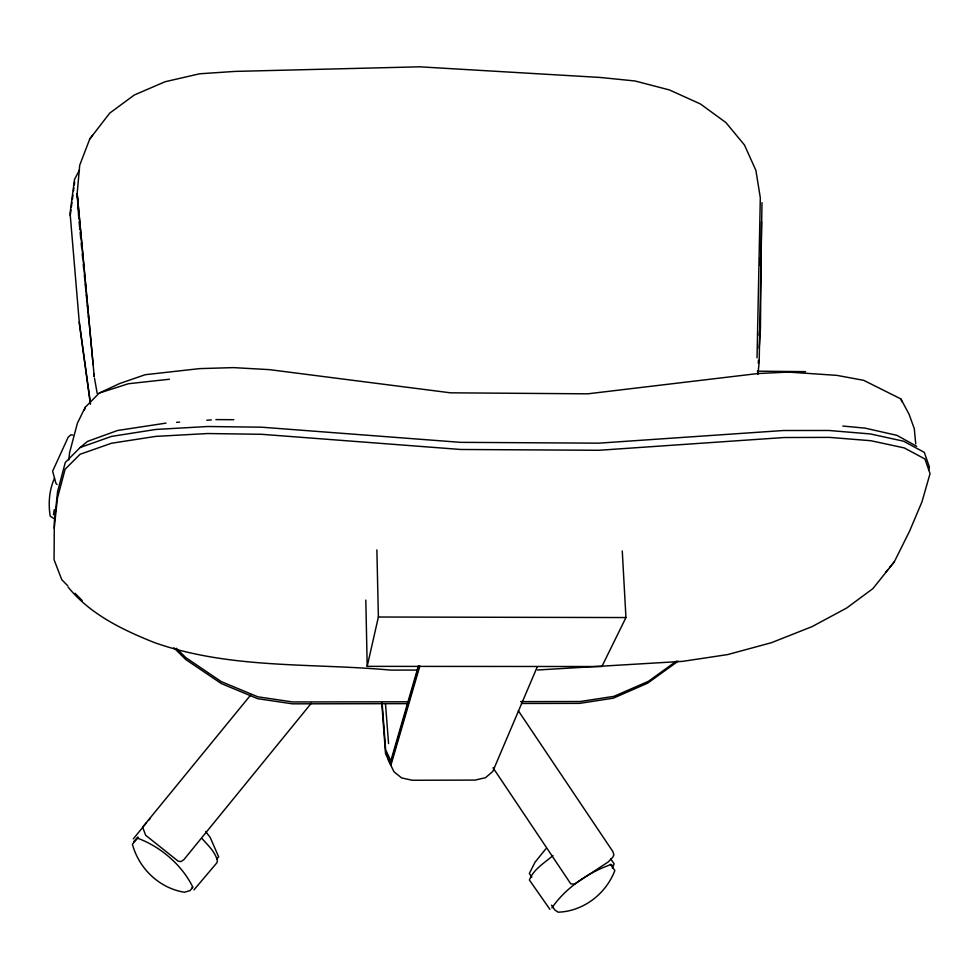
<?xml version="1.0" encoding="UTF-8"?>
<svg xmlns="http://www.w3.org/2000/svg" width="979" height="979" viewBox="0 0 979 979"><rect width="100%" height="100%" fill="white"/><g stroke="black" fill="none" stroke-linecap="round" stroke-linejoin="round"><path stroke-width="1.47" d="M760.206 265.285L760.279 257.673M761.54 221.719L760.438 328.43L759.214 348.132M762.005 202.641L759.178 362.365L757.893 374.455M757.036 357.873L760.316 197.807L755.91 170.419L744.444 144.99L725.904 122.559L700.487 103.994L669.428 89.946L635.004 80.976L600.151 77.451L419.636 66.817L235.033 71.406L199.606 73.792L165.023 81.759L134.27 95.024L109.721 113.123L89.774 138.981L79.703 165.255L77.157 193.744L78.797 218.696M759.227 335.295L759.508 330.755M757.611 373.905L757.795 370.87M758.272 363.295L758.456 360.26M54.2 528.232L57.467 498.03L65.14 469.186L80.045 454.293L111.435 443.254L155.722 436.389L207.634 433.538L261.76 434.309L460.815 449.483L599.026 450.279L784.032 437.527L829.421 437.38L870.906 440.734L904.217 447.905L924.935 458.98L930.05 473.628L921.998 501.75L909.577 531.169L894.292 561.836L872.95 588.575L846.602 608.069L811.958 626.67L771.538 642.665L727.678 654.572L682.669 661.351L537.483 670.003M68.763 459.897L69.595 452.628L77.378 423.283L85.173 407.35L99.234 393.068L119.597 383.56L145.186 374.712L199.655 368.618L233.418 367.614L269.494 369.646L450.401 392.812L587.694 393.827L757.673 373.562L788.266 372.081L836.886 375.373L863.711 380.341L900.888 398.918L909.136 414.386L914.288 428.68L915.732 443.842M70.243 215.637L71.014 209.787M71.394 206.863L71.969 202.469M72.36 199.545L72.935 195.151M73.511 190.77L73.89 187.846M74.282 184.921L74.661 181.984M53.49 514.783L54.249 509.692M622.265 550.932L625.948 617.553L601.877 666.528L367.198 666.356L378.383 617.015L376.878 549.904M551.911 907.9C565.495 888.026 588.342 872.424 611.067 864.518L612.132 865.228M192.031 888.283L192.496 886.497C181.702 864.824 160.446 846.554 137.733 838.281M84.414 410.177L85.173 407.35M928.618 469.92L929.414 467.093L924.298 452.359L903.58 441.199L870.294 433.93L828.834 430.479L783.481 430.515L598.646 443.169L460.571 442.349L261.699 427.199L207.634 426.514L155.771 429.451L111.533 436.401L80.168 447.513L65.275 462.504L57.602 491.519L54.334 521.88L54.065 559.707L61.763 579.666L67.881 585.931M418.449 665.732L390.817 760.928L385.628 749.706L382.153 703.277M419.134 665.891L390.866 763.045L385.591 751.676M419.856 665.989L390.915 765.15L385.542 753.646L381.798 703.216M133.291 838.881L146.581 822.654M537.312 666.699L492.755 771.501L485.498 777.705L475.048 780.092L412.257 780.263L401.623 777.926L393.937 771.733L388.21 759.765M54.518 478.266C49.17 489.977 48.204 503.463 50.174 516.08L53.674 518.454M79.47 170.052L74.502 179.438L70.072 213.116L79.458 324.453L90.398 404.205M612.401 868.104L614.139 863.796L610.688 858.962M89.774 138.981L92.54 135.42M311.298 703.24L183.881 859.648L180.968 861.606L178.141 861.141L145.663 835.271L142.799 827.671L143.24 826.398L250.832 694.833M545.78 848.891L535.011 862.242L529.333 873.537L531.891 877.196M885.775 572.128L887.672 569.839M889.556 567.551L894.292 561.836M193.915 889.923L216.861 862.829L217.411 860.871C215.307 851.889 207.989 845.33 202.102 838.648M192.985 887.096L190.036 890.584L184.444 892.248C159.369 888.234 138.932 868.593 132.41 844.228L138.369 837.339M216.677 859.146L218.647 856.821L210.167 837.388L205.639 831.501M133.842 841.61L137.696 837.155M148.514 820.414L150.448 818.187M80.168 447.513L87.523 441.394L117.566 430.491L165.989 423.112M553.025 855.499C544.667 862.842 533.42 869.242 529.394 880.035L549.892 909.32M676.513 661.045L648.465 681.298L613.98 696.338L580.192 701.515L520.583 701.613M678.117 661.168L647.67 683.158L613.246 698.198L579.507 703.375L521.489 703.473M99.234 393.068L128.408 383.731L169.453 379.24M176.575 422.328L179.598 422.108M206.826 420.236L211.366 419.918M409.014 701.784L292.66 701.955L257.844 696.828L221.438 681.702L185.826 657.643L176.342 648.294M408.5 703.644L292.464 703.828L257.71 698.7L221.364 683.587L185.814 659.565L173.834 647.755M417.849 670.077L390.584 670.101C311.799 662.881 230.126 669.355 154.364 642.554C122.473 629.815 90.276 614.371 68.175 587.167M378.383 617.015L625.948 617.553M215.906 419.599L233.834 419.697M757.403 371.176L805.595 371.641M842.833 426.049L865.118 428.141L896.948 435.361L916.699 446.302M72.789 435.092L70.855 434.847L68.175 437.209L52.621 471.18L55.889 483.259L57.039 484.507M75.028 593.25L82.175 600.568M610.419 864.286L614.849 870.502C606.025 893.876 583.349 911.351 558.128 912.183L554.922 910.042L551.507 905.171M518.319 710.73L612.854 851.546L613.906 854.887L612.67 857.371L608.204 861.948L574.551 884.098L570.806 883.89L493.037 767.769M900.888 398.918L901.867 401.733M94.522 378.322L97.178 393.35M79.299 322.067L90.472 403.434M79.103 221.743L79.837 229.343M80.143 232.378L80.731 238.46M81.184 243.025L81.624 247.589M82.224 253.671L82.664 258.223M83.264 264.306L83.704 268.87M84.304 274.952L84.598 277.999M85.197 284.081L85.638 288.634M86.238 294.716L86.678 299.28M87.278 305.362L87.572 308.409M88.318 316.009L88.612 319.044M93.127 364.714L77.157 193.744L94.253 376.829L93.972 373.794M385.506 704.097L388.553 743.55M365.816 600.078L367.198 666.356"/></g></svg>
